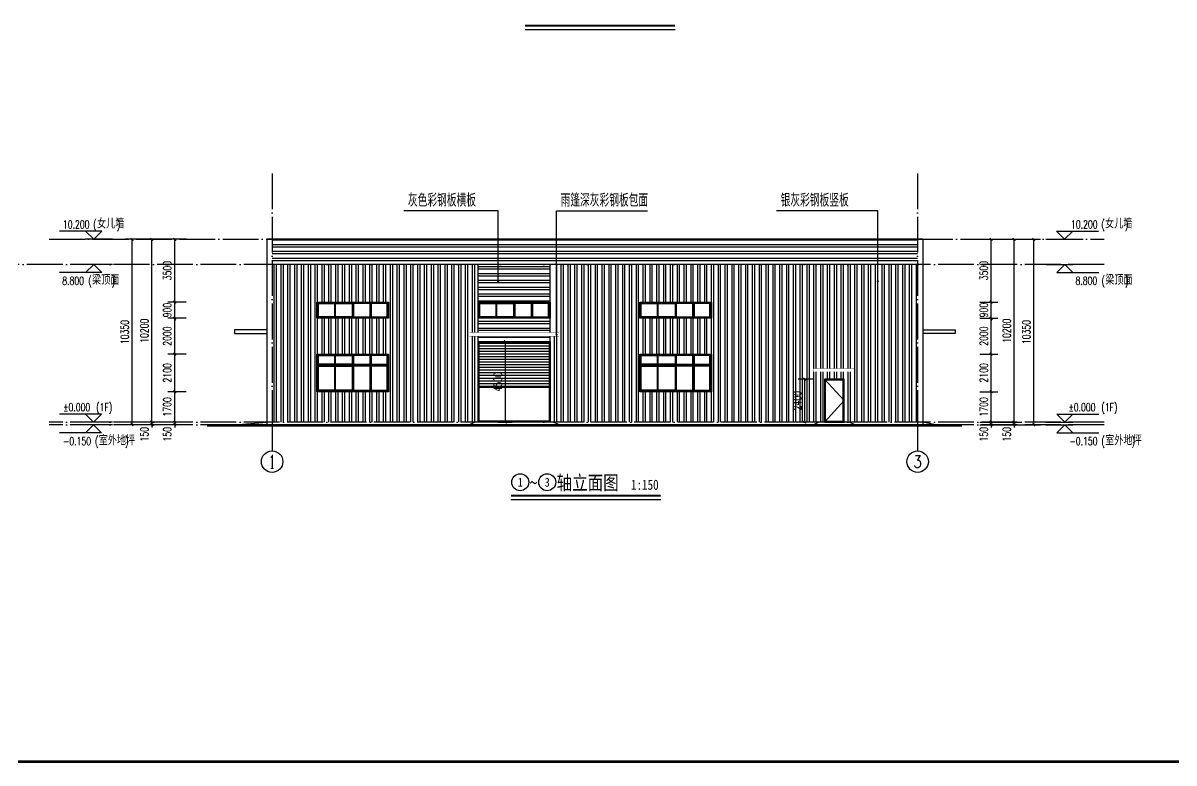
# Model space of a CAD drawing. Extents: x -275060 to -14507, y -783073 to -270523.
# Drawn here: x -180512 to -116320, y -751948 to -710670 of the extents above; entities that cross this region are included whole.
import ezdxf
from ezdxf.enums import TextEntityAlignment as Align

# ---------------------------------------------------------------- set-up
doc = ezdxf.new("R2010")
doc.units = 0
doc.header["$LTSCALE"] = 1000
doc.header["$MEASUREMENT"] = 0
doc.linetypes.add('DOTE', pattern=[2.42, 2, -0.2, 0.02, -0.2])
doc.layers.get('Defpoints').update_dxf_attribs({"color": 252})
for name, color, linetype in [('A-L-wall(建筑立面)', 2, 'Continuous'), ('AXIS', 3, 'Continuous'), ('DIM_ELEV', 3, 'Continuous'), ('DIM_LEAD', 3, 'Continuous'), ('DIM_SYMB', 3, 'Continuous'), ('DOTE', 1, 'Continuous'), ('PUB_DIM', 3, 'Continuous'), ('PUB_HATCH', 8, 'Continuous'), ('PUB_TAB', 7, 'Continuous'), ('STAIR', 2, 'Continuous'), ('WINDOW', 4, 'Continuous')]:
    doc.layers.add(name, color=color, linetype=linetype)
doc.layers.add('TK', color=252, linetype='Continuous', lineweight=13)
doc.styles.add('_TCH_AXIS', font='COMPLEX', dxfattribs={"bigfont": 'GBCBIG'})
doc.styles.add('_TCH_DIM', font='SIMPLEX', dxfattribs={"bigfont": 'GBCBIG'})
doc.styles.add('_TCH_DIM_T3', font='SIMPLEX', dxfattribs={"width": 0.705882, "bigfont": 'GBCBIG'})
doc.styles.add('仿宋体', font='', dxfattribs={"width": 0.8})
doc.styles.get('仿宋体').set_extended_font_data('SimSun')
doc.dimstyles.new('_TCH_ARCH&&150', dxfattribs={"dimtxt": 446.25, "dimasz": 150, "dimexe": 375, "dimexo": 450, "dimgap": 189.375, "dimtad": 1, "dimdec": 0, "dimzin": 0, "dimdsep": 46, "dimtxsty": '_TCH_DIM_T3', "dimblk": 'ARCHTICK', "dimcen": 0.09, "dimclrt": 7, "dimazin": 2, "dimtfac": 1, "dimtdec": 0, "dimtix": 1, "dimtmove": 2, "dimatfit": 3, "dimfxl": 0, "dimtolj": 1, "dimtzin": 0, "dimarcsym": 0})

# ---------------------------------------------------------------- blocks, each defined once
blk = doc.blocks.new('C1')
at = {"layer": 'WINDOW'}
for p, q in [((1000, 4950), (1000, 4150)), ((2000, 4950), (2000, 4150)), ((3000, 4950), (3000, 4150)), ((1000, 2050), (1000, 50)), ((2000, 2050), (2000, 50)), ((3000, 2050), (3000, 50)), ((3950, 1500), (50, 1500)), ((3950, 1450), (50, 1450))]:
    blk.add_line(p, q, dxfattribs=at)
for points in [[(4000, 4100), (0, 4100), (0, 5000), (4000, 5000)], [(3950, 4150), (50, 4150), (50, 4950), (3950, 4950)], [(80, 4920), (970, 4920), (970, 4180), (80, 4180)], [(1030, 4920), (1970, 4920), (1970, 4180), (1030, 4180)], [(2970, 4920), (2030, 4920), (2030, 4180), (2970, 4180)], [(3920, 4920), (3030, 4920), (3030, 4180), (3920, 4180)], [(4000, 0), (0, 0), (0, 2100), (4000, 2100)], [(3950, 50), (50, 50), (50, 2050), (3950, 2050)], [(80, 2020), (970, 2020), (970, 1530), (80, 1530)], [(1030, 2020), (1970, 2020), (1970, 1530), (1030, 1530)], [(2970, 2020), (2030, 2020), (2030, 1530), (2970, 1530)], [(3920, 2020), (3030, 2020), (3030, 1530), (3920, 1530)], [(80, 1420), (970, 1420), (970, 80), (80, 80)], [(1030, 1420), (1970, 1420), (1970, 80), (1030, 80)], [(2970, 1420), (2030, 1420), (2030, 80), (2970, 80)], [(3920, 1420), (3030, 1420), (3030, 80), (3920, 80)]]:
    blk.add_lwpolyline(points, close=True, dxfattribs=at)
blk = doc.blocks.new('_ArchTick')
at = {"color": 0, "linetype": 'ByBlock', "const_width": 0.4}
blk.add_lwpolyline([(-0.5, -0.5), (0.5, 0.5)], dxfattribs=at)
blk = doc.blocks.new('*D471')
at = {"layer": 'Defpoints', "color": 0, "transparency": 16777216}
for p in [(-3870, 4650), (-2993, 4650), (-3870, 150)]:
    blk.add_point(p, dxfattribs=at)
at = {"layer": 'PUB_DIM', "color": 0, "lineweight": -2, "transparency": 16777216}
for p, q in [((-3420, 4650), (-2618, 4650)), ((-2993, 150), (-2993, 4650)), ((-3420, 150), (-2618, 150))]:
    blk.add_line(p, q, dxfattribs=at)
at = {"layer": 'PUB_DIM', "color": 0, "lineweight": -2, "transparency": 16777216, "xscale": 150, "yscale": 150, "zscale": 150}
for p, rotation in [((-2993, 4650), 90), ((-2993, 150), 270)]:
    blk.add_blockref('_ArchTick', p, dxfattribs=dict(at, rotation=rotation))
at = {"layer": 'PUB_DIM', "color": 7, "transparency": 16777216, "insert": (-3405, 2400), "char_height": 446.2, "attachment_point": 5, "rotation": 90, "style": '_TCH_DIM_T3'}
blk.add_mtext('\\A1;4500', dxfattribs=at)
blk = doc.blocks.new('TK-A0')
at = {"layer": 'TK'}
blk.add_line((25, 10), (1179, 10), dxfattribs=at)
at = {"layer": 'TK', "const_width": 1}
blk.add_lwpolyline([(25, 831), (1179, 831), (1179, 10), (25, 10)], close=True, dxfattribs=at)
blk = doc.blocks.new('*D273')
at = {"layer": 'Defpoints', "color": 0, "transparency": 16777216}
for p in [(-136914, -730536), (-135979, -730536), (-135979, -732936)]:
    blk.add_point(p, dxfattribs=at)
at = {"layer": 'PUB_DIM', "color": 0, "lineweight": -2, "transparency": 16777216}
for p, q in [((-136429, -730536), (-137289, -730536)), ((-136914, -732936), (-136914, -730536)), ((-136429, -732936), (-137289, -732936))]:
    blk.add_line(p, q, dxfattribs=at)
at = {"layer": 'PUB_DIM', "color": 0, "lineweight": -2, "transparency": 16777216, "xscale": 150, "yscale": 150, "zscale": 150}
for p, rotation in [((-136914, -730536), 90), ((-136914, -732936), 270)]:
    blk.add_blockref('_ArchTick', p, dxfattribs=dict(at, rotation=rotation))
at = {"layer": 'PUB_DIM', "color": 7, "transparency": 16777216, "insert": (-137327, -731736), "char_height": 446.2, "attachment_point": 5, "rotation": 90, "style": '_TCH_DIM_T3'}
blk.add_mtext('\\A1;2400', dxfattribs=at)
blk = doc.blocks.new('*D274')
at = {"layer": 'Defpoints', "color": 0, "transparency": 16777216}
for p in [(-127603, -722736), (-126519, -722736), (-127603, -726236)]:
    blk.add_point(p, dxfattribs=at)
at = {"layer": 'PUB_DIM', "color": 0, "lineweight": -2, "transparency": 16777216}
for p, q in [((-127153, -722736), (-126144, -722736)), ((-126519, -726236), (-126519, -722736)), ((-127153, -726236), (-126144, -726236))]:
    blk.add_line(p, q, dxfattribs=at)
at = {"layer": 'PUB_DIM', "color": 0, "lineweight": -2, "transparency": 16777216, "xscale": 150, "yscale": 150, "zscale": 150}
for p, rotation in [((-126519, -722736), 90), ((-126519, -726236), 270)]:
    blk.add_blockref('_ArchTick', p, dxfattribs=dict(at, rotation=rotation))
at = {"layer": 'PUB_DIM', "color": 7, "transparency": 16777216, "insert": (-126931, -724486), "char_height": 446.2, "attachment_point": 5, "rotation": 90, "style": '_TCH_DIM_T3'}
blk.add_mtext('\\A1;3500', dxfattribs=at)
blk = doc.blocks.new('*D275')
at = {"layer": 'Defpoints', "color": 0, "transparency": 16777216}
for p in [(-127603, -726236), (-126519, -726236), (-127603, -727136)]:
    blk.add_point(p, dxfattribs=at)
at = {"layer": 'PUB_DIM', "color": 0, "lineweight": -2, "transparency": 16777216}
for p, q in [((-127153, -726236), (-126144, -726236)), ((-126519, -726236), (-126519, -726086)), ((-126519, -727136), (-126519, -726236)), ((-127153, -727136), (-126144, -727136)), ((-126519, -727136), (-126519, -727286))]:
    blk.add_line(p, q, dxfattribs=at)
at = {"layer": 'PUB_DIM', "color": 0, "lineweight": -2, "transparency": 16777216, "xscale": 150, "yscale": 150, "zscale": 150}
for p, rotation in [((-126519, -726236), 270), ((-126519, -727136), 90)]:
    blk.add_blockref('_ArchTick', p, dxfattribs=dict(at, rotation=rotation))
at = {"layer": 'PUB_DIM', "color": 7, "transparency": 16777216, "insert": (-126931, -726686), "char_height": 446.2, "attachment_point": 5, "rotation": 90, "style": '_TCH_DIM_T3'}
blk.add_mtext('\\A1;900', dxfattribs=at)
blk = doc.blocks.new('*D276')
at = {"layer": 'Defpoints', "color": 0, "transparency": 16777216}
for p in [(-127603, -727136), (-126519, -727136), (-127603, -729136)]:
    blk.add_point(p, dxfattribs=at)
at = {"layer": 'PUB_DIM', "color": 0, "lineweight": -2, "transparency": 16777216}
for p, q in [((-127153, -727136), (-126144, -727136)), ((-126519, -729136), (-126519, -727136)), ((-127153, -729136), (-126144, -729136))]:
    blk.add_line(p, q, dxfattribs=at)
at = {"layer": 'PUB_DIM', "color": 0, "lineweight": -2, "transparency": 16777216, "xscale": 150, "yscale": 150, "zscale": 150}
for p, rotation in [((-126519, -727136), 90), ((-126519, -729136), 270)]:
    blk.add_blockref('_ArchTick', p, dxfattribs=dict(at, rotation=rotation))
at = {"layer": 'PUB_DIM', "color": 7, "transparency": 16777216, "insert": (-126931, -728136), "char_height": 446.2, "attachment_point": 5, "rotation": 90, "style": '_TCH_DIM_T3'}
blk.add_mtext('\\A1;2000', dxfattribs=at)
blk = doc.blocks.new('*D277')
at = {"layer": 'Defpoints', "color": 0, "transparency": 16777216}
for p in [(-127603, -729136), (-126519, -729136), (-127603, -731236)]:
    blk.add_point(p, dxfattribs=at)
at = {"layer": 'PUB_DIM', "color": 0, "lineweight": -2, "transparency": 16777216}
for p, q in [((-127153, -729136), (-126144, -729136)), ((-126519, -731236), (-126519, -729136)), ((-127153, -731236), (-126144, -731236))]:
    blk.add_line(p, q, dxfattribs=at)
at = {"layer": 'PUB_DIM', "color": 0, "lineweight": -2, "transparency": 16777216, "xscale": 150, "yscale": 150, "zscale": 150}
for p, rotation in [((-126519, -729136), 90), ((-126519, -731236), 270)]:
    blk.add_blockref('_ArchTick', p, dxfattribs=dict(at, rotation=rotation))
at = {"layer": 'PUB_DIM', "color": 7, "transparency": 16777216, "insert": (-126931, -730186), "char_height": 446.2, "attachment_point": 5, "rotation": 90, "style": '_TCH_DIM_T3'}
blk.add_mtext('\\A1;2100', dxfattribs=at)
blk = doc.blocks.new('*D278')
at = {"layer": 'Defpoints', "color": 0, "transparency": 16777216}
for p in [(-127603, -731236), (-126519, -731236), (-127603, -732936)]:
    blk.add_point(p, dxfattribs=at)
at = {"layer": 'PUB_DIM', "color": 0, "lineweight": -2, "transparency": 16777216}
for p, q in [((-127153, -731236), (-126144, -731236)), ((-126519, -732936), (-126519, -731236)), ((-127153, -732936), (-126144, -732936))]:
    blk.add_line(p, q, dxfattribs=at)
at = {"layer": 'PUB_DIM', "color": 0, "lineweight": -2, "transparency": 16777216, "xscale": 150, "yscale": 150, "zscale": 150}
for p, rotation in [((-126519, -731236), 90), ((-126519, -732936), 270)]:
    blk.add_blockref('_ArchTick', p, dxfattribs=dict(at, rotation=rotation))
at = {"layer": 'PUB_DIM', "color": 7, "transparency": 16777216, "insert": (-126931, -732086), "char_height": 446.2, "attachment_point": 5, "rotation": 90, "style": '_TCH_DIM_T3'}
blk.add_mtext('\\A1;1700', dxfattribs=at)
blk = doc.blocks.new('*D279')
at = {"layer": 'Defpoints', "color": 0, "transparency": 16777216}
for p in [(-127603, -732936), (-126519, -732936), (-127603, -733086)]:
    blk.add_point(p, dxfattribs=at)
at = {"layer": 'PUB_DIM', "color": 0, "lineweight": -2, "transparency": 16777216}
for p, q in [((-127153, -732936), (-126144, -732936)), ((-126519, -732936), (-126519, -732786)), ((-126519, -733086), (-126519, -732936)), ((-127153, -733086), (-126144, -733086)), ((-126519, -733086), (-126519, -733236))]:
    blk.add_line(p, q, dxfattribs=at)
at = {"layer": 'PUB_DIM', "color": 0, "lineweight": -2, "transparency": 16777216, "xscale": 150, "yscale": 150, "zscale": 150}
for p, rotation in [((-126519, -732936), 270), ((-126519, -733086), 90)]:
    blk.add_blockref('_ArchTick', p, dxfattribs=dict(at, rotation=rotation))
at = {"layer": 'PUB_DIM', "color": 7, "transparency": 16777216, "insert": (-126931, -733611), "char_height": 446.2, "attachment_point": 5, "rotation": 90, "style": '_TCH_DIM_T3'}
blk.add_mtext('\\A1;150', dxfattribs=at)
blk = doc.blocks.new('*D280')
at = {"layer": 'Defpoints', "color": 0, "transparency": 16777216}
for p in [(-126685, -722736), (-124141, -722736), (-126685, -733086)]:
    blk.add_point(p, dxfattribs=at)
at = {"layer": 'PUB_DIM', "color": 0, "lineweight": -2, "transparency": 16777216}
for p, q in [((-126235, -722736), (-123766, -722736)), ((-124141, -733086), (-124141, -722736)), ((-126235, -733086), (-123766, -733086))]:
    blk.add_line(p, q, dxfattribs=at)
at = {"layer": 'PUB_DIM', "color": 0, "lineweight": -2, "transparency": 16777216, "xscale": 150, "yscale": 150, "zscale": 150}
for p, rotation in [((-124141, -722736), 90), ((-124141, -733086), 270)]:
    blk.add_blockref('_ArchTick', p, dxfattribs=dict(at, rotation=rotation))
at = {"layer": 'PUB_DIM', "color": 7, "transparency": 16777216, "insert": (-124553, -727911), "char_height": 446.2, "attachment_point": 5, "rotation": 90, "style": '_TCH_DIM_T3'}
blk.add_mtext('\\A1;10350', dxfattribs=at)
blk = doc.blocks.new('*D281')
at = {"layer": 'Defpoints', "color": 0, "transparency": 16777216}
for p in [(-126915, -732936), (-125239, -732936), (-126915, -733086)]:
    blk.add_point(p, dxfattribs=at)
at = {"layer": 'PUB_DIM', "color": 0, "lineweight": -2, "transparency": 16777216}
for p, q in [((-126465, -732936), (-124864, -732936)), ((-125239, -732936), (-125239, -732786)), ((-125239, -733086), (-125239, -732936)), ((-126465, -733086), (-124864, -733086)), ((-125239, -733086), (-125239, -733236))]:
    blk.add_line(p, q, dxfattribs=at)
at = {"layer": 'PUB_DIM', "color": 0, "lineweight": -2, "transparency": 16777216, "xscale": 150, "yscale": 150, "zscale": 150}
for p, rotation in [((-125239, -732936), 270), ((-125239, -733086), 90)]:
    blk.add_blockref('_ArchTick', p, dxfattribs=dict(at, rotation=rotation))
at = {"layer": 'PUB_DIM', "color": 7, "transparency": 16777216, "insert": (-125651, -733611), "char_height": 446.2, "attachment_point": 5, "rotation": 90, "style": '_TCH_DIM_T3'}
blk.add_mtext('\\A1;150', dxfattribs=at)
blk = doc.blocks.new('*D282')
at = {"layer": 'Defpoints', "color": 0, "transparency": 16777216}
for p in [(-126915, -722736), (-125239, -722736), (-126915, -732936)]:
    blk.add_point(p, dxfattribs=at)
at = {"layer": 'PUB_DIM', "color": 0, "lineweight": -2, "transparency": 16777216}
for p, q in [((-126465, -722736), (-124864, -722736)), ((-125239, -732936), (-125239, -722736)), ((-126465, -732936), (-124864, -732936))]:
    blk.add_line(p, q, dxfattribs=at)
at = {"layer": 'PUB_DIM', "color": 0, "lineweight": -2, "transparency": 16777216, "xscale": 150, "yscale": 150, "zscale": 150}
for p, rotation in [((-125239, -722736), 90), ((-125239, -732936), 270)]:
    blk.add_blockref('_ArchTick', p, dxfattribs=dict(at, rotation=rotation))
at = {"layer": 'PUB_DIM', "color": 7, "transparency": 16777216, "insert": (-125651, -727836), "char_height": 446.2, "attachment_point": 5, "rotation": 90, "style": '_TCH_DIM_T3'}
blk.add_mtext('\\A1;10200', dxfattribs=at)
blk = doc.blocks.new('*D283')
at = {"layer": 'Defpoints', "color": 0, "transparency": 16777216}
for p in [(-172052, -722736), (-170968, -722736), (-170968, -726236)]:
    blk.add_point(p, dxfattribs=at)
at = {"layer": 'PUB_DIM', "color": 0, "lineweight": -2, "transparency": 16777216}
for p, q in [((-171418, -722736), (-172427, -722736)), ((-172052, -726236), (-172052, -722736)), ((-171418, -726236), (-172427, -726236))]:
    blk.add_line(p, q, dxfattribs=at)
at = {"layer": 'PUB_DIM', "color": 0, "lineweight": -2, "transparency": 16777216, "xscale": 150, "yscale": 150, "zscale": 150}
for p, rotation in [((-172052, -722736), 90), ((-172052, -726236), 270)]:
    blk.add_blockref('_ArchTick', p, dxfattribs=dict(at, rotation=rotation))
at = {"layer": 'PUB_DIM', "color": 7, "transparency": 16777216, "insert": (-172464, -724486), "char_height": 446.2, "attachment_point": 5, "rotation": 90, "style": '_TCH_DIM_T3'}
blk.add_mtext('\\A1;3500', dxfattribs=at)
blk = doc.blocks.new('*D284')
at = {"layer": 'Defpoints', "color": 0, "transparency": 16777216}
for p in [(-172052, -726236), (-170968, -726236), (-170968, -727136)]:
    blk.add_point(p, dxfattribs=at)
at = {"layer": 'PUB_DIM', "color": 0, "lineweight": -2, "transparency": 16777216}
for p, q in [((-171418, -726236), (-172427, -726236)), ((-172052, -726236), (-172052, -726086)), ((-172052, -727136), (-172052, -726236)), ((-171418, -727136), (-172427, -727136)), ((-172052, -727136), (-172052, -727286))]:
    blk.add_line(p, q, dxfattribs=at)
at = {"layer": 'PUB_DIM', "color": 0, "lineweight": -2, "transparency": 16777216, "xscale": 150, "yscale": 150, "zscale": 150}
for p, rotation in [((-172052, -726236), 270), ((-172052, -727136), 90)]:
    blk.add_blockref('_ArchTick', p, dxfattribs=dict(at, rotation=rotation))
at = {"layer": 'PUB_DIM', "color": 7, "transparency": 16777216, "insert": (-172464, -726686), "char_height": 446.2, "attachment_point": 5, "rotation": 90, "style": '_TCH_DIM_T3'}
blk.add_mtext('\\A1;900', dxfattribs=at)
blk = doc.blocks.new('*D285')
at = {"layer": 'Defpoints', "color": 0, "transparency": 16777216}
for p in [(-172052, -727136), (-170968, -727136), (-170968, -729136)]:
    blk.add_point(p, dxfattribs=at)
at = {"layer": 'PUB_DIM', "color": 0, "lineweight": -2, "transparency": 16777216}
for p, q in [((-171418, -727136), (-172427, -727136)), ((-172052, -729136), (-172052, -727136)), ((-171418, -729136), (-172427, -729136))]:
    blk.add_line(p, q, dxfattribs=at)
at = {"layer": 'PUB_DIM', "color": 0, "lineweight": -2, "transparency": 16777216, "xscale": 150, "yscale": 150, "zscale": 150}
for p, rotation in [((-172052, -727136), 90), ((-172052, -729136), 270)]:
    blk.add_blockref('_ArchTick', p, dxfattribs=dict(at, rotation=rotation))
at = {"layer": 'PUB_DIM', "color": 7, "transparency": 16777216, "insert": (-172464, -728136), "char_height": 446.2, "attachment_point": 5, "rotation": 90, "style": '_TCH_DIM_T3'}
blk.add_mtext('\\A1;2000', dxfattribs=at)
blk = doc.blocks.new('*D286')
at = {"layer": 'Defpoints', "color": 0, "transparency": 16777216}
for p in [(-172052, -729136), (-170968, -729136), (-170968, -731236)]:
    blk.add_point(p, dxfattribs=at)
at = {"layer": 'PUB_DIM', "color": 0, "lineweight": -2, "transparency": 16777216}
for p, q in [((-171418, -729136), (-172427, -729136)), ((-172052, -731236), (-172052, -729136)), ((-171418, -731236), (-172427, -731236))]:
    blk.add_line(p, q, dxfattribs=at)
at = {"layer": 'PUB_DIM', "color": 0, "lineweight": -2, "transparency": 16777216, "xscale": 150, "yscale": 150, "zscale": 150}
for p, rotation in [((-172052, -729136), 90), ((-172052, -731236), 270)]:
    blk.add_blockref('_ArchTick', p, dxfattribs=dict(at, rotation=rotation))
at = {"layer": 'PUB_DIM', "color": 7, "transparency": 16777216, "insert": (-172464, -730186), "char_height": 446.2, "attachment_point": 5, "rotation": 90, "style": '_TCH_DIM_T3'}
blk.add_mtext('\\A1;2100', dxfattribs=at)
blk = doc.blocks.new('*D287')
at = {"layer": 'Defpoints', "color": 0, "transparency": 16777216}
for p in [(-172052, -731236), (-170968, -731236), (-170968, -732936)]:
    blk.add_point(p, dxfattribs=at)
at = {"layer": 'PUB_DIM', "color": 0, "lineweight": -2, "transparency": 16777216}
for p, q in [((-171418, -731236), (-172427, -731236)), ((-172052, -732936), (-172052, -731236)), ((-171418, -732936), (-172427, -732936))]:
    blk.add_line(p, q, dxfattribs=at)
at = {"layer": 'PUB_DIM', "color": 0, "lineweight": -2, "transparency": 16777216, "xscale": 150, "yscale": 150, "zscale": 150}
for p, rotation in [((-172052, -731236), 90), ((-172052, -732936), 270)]:
    blk.add_blockref('_ArchTick', p, dxfattribs=dict(at, rotation=rotation))
at = {"layer": 'PUB_DIM', "color": 7, "transparency": 16777216, "insert": (-172464, -732086), "char_height": 446.2, "attachment_point": 5, "rotation": 90, "style": '_TCH_DIM_T3'}
blk.add_mtext('\\A1;1700', dxfattribs=at)
blk = doc.blocks.new('*D288')
at = {"layer": 'Defpoints', "color": 0, "transparency": 16777216}
for p in [(-172052, -732936), (-170968, -732936), (-170968, -733086)]:
    blk.add_point(p, dxfattribs=at)
at = {"layer": 'PUB_DIM', "color": 0, "lineweight": -2, "transparency": 16777216}
for p, q in [((-171418, -732936), (-172427, -732936)), ((-172052, -732936), (-172052, -732786)), ((-172052, -733086), (-172052, -732936)), ((-171418, -733086), (-172427, -733086)), ((-172052, -733086), (-172052, -733236))]:
    blk.add_line(p, q, dxfattribs=at)
at = {"layer": 'PUB_DIM', "color": 0, "lineweight": -2, "transparency": 16777216, "xscale": 150, "yscale": 150, "zscale": 150}
for p, rotation in [((-172052, -732936), 270), ((-172052, -733086), 90)]:
    blk.add_blockref('_ArchTick', p, dxfattribs=dict(at, rotation=rotation))
at = {"layer": 'PUB_DIM', "color": 7, "transparency": 16777216, "insert": (-172464, -733611), "char_height": 446.2, "attachment_point": 5, "rotation": 90, "style": '_TCH_DIM_T3'}
blk.add_mtext('\\A1;150', dxfattribs=at)
blk = doc.blocks.new('*D289')
at = {"layer": 'Defpoints', "color": 0, "transparency": 16777216}
for p in [(-174430, -722736), (-171886, -722736), (-171886, -733086)]:
    blk.add_point(p, dxfattribs=at)
at = {"layer": 'PUB_DIM', "color": 0, "lineweight": -2, "transparency": 16777216}
for p, q in [((-172336, -722736), (-174805, -722736)), ((-174430, -733086), (-174430, -722736)), ((-172336, -733086), (-174805, -733086))]:
    blk.add_line(p, q, dxfattribs=at)
at = {"layer": 'PUB_DIM', "color": 0, "lineweight": -2, "transparency": 16777216, "xscale": 150, "yscale": 150, "zscale": 150}
for p, rotation in [((-174430, -722736), 90), ((-174430, -733086), 270)]:
    blk.add_blockref('_ArchTick', p, dxfattribs=dict(at, rotation=rotation))
at = {"layer": 'PUB_DIM', "color": 7, "transparency": 16777216, "insert": (-174842, -727911), "char_height": 446.2, "attachment_point": 5, "rotation": 90, "style": '_TCH_DIM_T3'}
blk.add_mtext('\\A1;10350', dxfattribs=at)
blk = doc.blocks.new('*D290')
at = {"layer": 'Defpoints', "color": 0, "transparency": 16777216}
for p in [(-173332, -732936), (-171656, -732936), (-171656, -733086)]:
    blk.add_point(p, dxfattribs=at)
at = {"layer": 'PUB_DIM', "color": 0, "lineweight": -2, "transparency": 16777216}
for p, q in [((-172106, -732936), (-173707, -732936)), ((-173332, -732936), (-173332, -732786)), ((-173332, -733086), (-173332, -732936)), ((-172106, -733086), (-173707, -733086)), ((-173332, -733086), (-173332, -733236))]:
    blk.add_line(p, q, dxfattribs=at)
at = {"layer": 'PUB_DIM', "color": 0, "lineweight": -2, "transparency": 16777216, "xscale": 150, "yscale": 150, "zscale": 150}
for p, rotation in [((-173332, -732936), 270), ((-173332, -733086), 90)]:
    blk.add_blockref('_ArchTick', p, dxfattribs=dict(at, rotation=rotation))
at = {"layer": 'PUB_DIM', "color": 7, "transparency": 16777216, "insert": (-173744, -733611), "char_height": 446.2, "attachment_point": 5, "rotation": 90, "style": '_TCH_DIM_T3'}
blk.add_mtext('\\A1;150', dxfattribs=at)
blk = doc.blocks.new('*D291')
at = {"layer": 'Defpoints', "color": 0, "transparency": 16777216}
for p in [(-173332, -722736), (-171656, -722736), (-171656, -732936)]:
    blk.add_point(p, dxfattribs=at)
at = {"layer": 'PUB_DIM', "color": 0, "lineweight": -2, "transparency": 16777216}
for p, q in [((-172106, -722736), (-173707, -722736)), ((-173332, -732936), (-173332, -722736)), ((-172106, -732936), (-173707, -732936))]:
    blk.add_line(p, q, dxfattribs=at)
at = {"layer": 'PUB_DIM', "color": 0, "lineweight": -2, "transparency": 16777216, "xscale": 150, "yscale": 150, "zscale": 150}
for p, rotation in [((-173332, -722736), 90), ((-173332, -732936), 270)]:
    blk.add_blockref('_ArchTick', p, dxfattribs=dict(at, rotation=rotation))
at = {"layer": 'PUB_DIM', "color": 7, "transparency": 16777216, "insert": (-173744, -727836), "char_height": 446.2, "attachment_point": 5, "rotation": 90, "style": '_TCH_DIM_T3'}
blk.add_mtext('\\A1;10200', dxfattribs=at)
blk = doc.blocks.new('M1')
at = {"layer": 'PUB_HATCH'}
h = blk.add_hatch(dxfattribs=at)
h.set_pattern_fill('_USER', color=256, scale=150, style=0, pattern_type=0)
h.set_pattern_definition([(180, (461751.49, 383876.83), (0, 150), [])])
h.paths.add_polyline_path([(-550, 4600), (-4450, 4600), (-4450, 2109.8), (-550, 2109.8)])
at = {"layer": 'STAIR', "const_width": 16}
blk.add_lwpolyline([(-5000, 5150), (-5000, 4950), (0, 4950), (0, 5150), (-5000, 5150)], dxfattribs=at)
at = {"layer": 'STAIR'}
blk.add_lwpolyline([(0, 0), (-300, 150), (-4700, 150), (-5000, 0)], dxfattribs=at)
at = {"layer": 'WINDOW'}
for p, q in [((-3500, 6800), (-3500, 6000)), ((-2500, 6800), (-2500, 6000)), ((-1500, 6800), (-1500, 6000)), ((-4450, 2109.8), (-550, 2109.8))]:
    blk.add_line(p, q, dxfattribs=at)
for points in [[(-500, 5950), (-4500, 5950), (-4500, 6850), (-500, 6850)], [(-550, 6000), (-4450, 6000), (-4450, 6800), (-550, 6800)], [(-4420, 6770), (-3530, 6770), (-3530, 6030), (-4420, 6030)], [(-3470, 6770), (-2530, 6770), (-2530, 6030), (-3470, 6030)], [(-1530, 6770), (-2470, 6770), (-2470, 6030), (-1530, 6030)], [(-580, 6770), (-1470, 6770), (-1470, 6030), (-580, 6030)], [(-500, 150), (-4500, 150), (-4500, 4650), (-500, 4650)], [(-550, 200), (-4450, 200), (-4450, 4600), (-550, 4600)]]:
    blk.add_lwpolyline(points, close=True, dxfattribs=at)
at = {"layer": 'PUB_DIM'}
dim = blk.add_aligned_dim(p1=(-3870, 150), p2=(-3870, 4650), distance=-877.4, dimstyle='_TCH_ARCH&&150', dxfattribs=at)
dim.commit()
dim.dimension.update_dxf_attribs({"geometry": '*D471', "text_midpoint": (-3405.1, 2400)})

msp = doc.modelspace()

# ---------------------------------------------------------------- hatches: boundary and pattern name
at = {"layer": 'PUB_HATCH'}
h = msp.add_hatch(dxfattribs=at)
h.set_pattern_fill('ANSI32,_O', color=256, scale=80, angle=135)
h.set_pattern_definition([(180, (-813192.5, 104760.5), (-3e-14, -381), []), (180, (-813319.5, 104887.5), (-3e-14, -381), [])])
h.paths.add_polyline_path([(-154009.8, -722736.1), (-166619.1, -722736.1), (-166619.1, -724136.1), (-154009.8, -724136.1)])
h.paths.add_polyline_path([(-150755.9, -722736.1), (-154009.8, -722736.1), (-154009.8, -724136.1), (-150755.9, -724136.1)])
h.paths.add_polyline_path([(-132840.9, -722736.1), (-150755.9, -722736.1), (-150755.9, -724136.1), (-132840.9, -724136.1)])
h.paths.add_polyline_path([(-130619.1, -722736.1), (-132840.9, -722736.1), (-132840.9, -724136.1), (-130619.1, -724136.1)])
h = msp.add_hatch(dxfattribs=at)
h.set_pattern_fill('ANSI32,_O', color=256, scale=80, angle=45)
h.set_pattern_definition([(90, (0, 0), (-381, 3e-14), []), (90, (127, 127), (-381, 3e-14), [])])
h.paths.add_polyline_path([(-155119.1, -724136.1), (-166619.1, -724136.1), (-166619.1, -732853.6), (-166619.1, -732936.1), (-155119.1, -732936.1), (-155119.1, -728436.1), (-155119.1, -728136.1), (-155619.1, -728136.1), (-155619.1, -727936.1), (-155119.1, -727936.1)])
h.paths.add_polyline_path([(-160119.1, -727136.1), (-164119.1, -727136.1), (-164119.1, -726236.1), (-160119.1, -726236.1)], flags=16)
h.paths.add_polyline_path([(-160169.1, -727086.1), (-164069.1, -727086.1), (-164069.1, -726286.1), (-160169.1, -726286.1)], flags=0)
h.paths.add_polyline_path([(-160199.1, -727056.1), (-161119.1, -727056.1), (-161119.1, -726316.1), (-161149.1, -726316.1), (-161149.1, -727056.1), (-162119.1, -727056.1), (-162119.1, -726316.1), (-162149.1, -726316.1), (-162149.1, -727056.1), (-163119.1, -727056.1), (-163119.1, -726316.1), (-163149.1, -726316.1), (-163149.1, -727056.1), (-164039.1, -727056.1), (-164039.1, -726316.1), (-163119.1, -726316.1), (-163119.1, -727056.1), (-163089.1, -727056.1), (-163089.1, -726316.1), (-162119.1, -726316.1), (-162119.1, -727056.1), (-162089.1, -727056.1), (-162089.1, -726316.1), (-161119.1, -726316.1), (-161119.1, -727056.1), (-161089.1, -727056.1), (-161089.1, -726316.1), (-160199.1, -726316.1)], flags=0)
h.paths.add_polyline_path([(-160119.1, -729136.1), (-160119.1, -731236.1), (-164119.1, -731236.1), (-164119.1, -729136.1)], flags=16)
h.paths.add_polyline_path([(-160169.1, -729186.1), (-160169.1, -731186.1), (-164069.1, -731186.1), (-164069.1, -729186.1)], flags=0)
h.paths.add_polyline_path([(-160199.1, -729216.1), (-160199.1, -729736.1), (-161119.1, -729736.1), (-161119.1, -729786.1), (-160199.1, -729786.1), (-160199.1, -731156.1), (-161119.1, -731156.1), (-161119.1, -729816.1), (-161149.1, -729816.1), (-161149.1, -731156.1), (-162119.1, -731156.1), (-162119.1, -729816.1), (-162149.1, -729816.1), (-162149.1, -731156.1), (-163119.1, -731156.1), (-163119.1, -729816.1), (-163149.1, -729816.1), (-163149.1, -731156.1), (-164039.1, -731156.1), (-164039.1, -729786.1), (-163119.1, -729786.1), (-163119.1, -729736.1), (-164039.1, -729736.1), (-164039.1, -729216.1), (-163119.1, -729216.1), (-163119.1, -729706.1), (-163089.1, -729706.1), (-163089.1, -729216.1), (-162119.1, -729216.1), (-162119.1, -729706.1), (-162089.1, -729706.1), (-162089.1, -729216.1), (-161119.1, -729216.1), (-161119.1, -729706.1), (-161089.1, -729706.1), (-161089.1, -729216.1)], flags=0)
h.paths.add_polyline_path([(-130619.1, -724136.1), (-132840.9, -724136.1), (-132840.9, -725044.5, -1), (-132840.9, -725104.5, -1), (-132840.9, -725044.5), (-132840.9, -724136.1), (-150755.9, -724136.1), (-150755.9, -727936.1), (-150619.1, -727936.1), (-150619.1, -728136.1), (-151119.1, -728136.1), (-151119.1, -728436.1), (-151119.1, -732936.1), (-150919.1, -732936.1), (-135819.1, -732936.1), (-135819.1, -730536.1), (-134719.1, -730536.1), (-134719.1, -732936.1), (-134419.1, -732936.1), (-130619.1, -732936.1), (-130619.1, -732429.8)])
h.paths.add_polyline_path([(-146119.1, -729136.1), (-142119.1, -729136.1), (-142119.1, -731236.1), (-146119.1, -731236.1)], flags=16)
h.paths.add_polyline_path([(-146069.1, -729186.1), (-142169.1, -729186.1), (-142169.1, -731186.1), (-146069.1, -731186.1)], flags=0)
h.paths.add_polyline_path([(-146039.1, -729216.1), (-145119.1, -729216.1), (-145119.1, -729706.1), (-145089.1, -729706.1), (-145089.1, -729216.1), (-144119.1, -729216.1), (-144119.1, -729706.1), (-144089.1, -729706.1), (-144089.1, -729216.1), (-143119.1, -729216.1), (-143119.1, -729706.1), (-143089.1, -729706.1), (-143089.1, -729216.1), (-142199.1, -729216.1), (-142199.1, -729736.1), (-143119.1, -729736.1), (-143119.1, -729786.1), (-142199.1, -729786.1), (-142199.1, -731156.1), (-143119.1, -731156.1), (-143119.1, -729816.1), (-143149.1, -729816.1), (-143149.1, -731156.1), (-144119.1, -731156.1), (-144119.1, -729816.1), (-144149.1, -729816.1), (-144149.1, -731156.1), (-145119.1, -731156.1), (-145119.1, -729816.1), (-145149.1, -729816.1), (-145149.1, -731156.1), (-146039.1, -731156.1), (-146039.1, -729786.1), (-145119.1, -729786.1), (-145119.1, -729736.1), (-146039.1, -729736.1)], flags=0)
h.paths.add_polyline_path([(-146119.1, -727136.1), (-146119.1, -726236.1), (-142119.1, -726236.1), (-142119.1, -727136.1)], flags=16)
h.paths.add_polyline_path([(-146069.1, -727086.1), (-146069.1, -726286.1), (-142169.1, -726286.1), (-142169.1, -727086.1)], flags=0)
h.paths.add_polyline_path([(-146039.1, -727056.1), (-146039.1, -726316.1), (-145119.1, -726316.1), (-145119.1, -727056.1), (-145089.1, -727056.1), (-145089.1, -726316.1), (-144119.1, -726316.1), (-144119.1, -727056.1), (-144089.1, -727056.1), (-144089.1, -726316.1), (-143119.1, -726316.1), (-143119.1, -727056.1), (-143089.1, -727056.1), (-143089.1, -726316.1), (-142199.1, -726316.1), (-142199.1, -727056.1), (-143119.1, -727056.1), (-143119.1, -726316.1), (-143149.1, -726316.1), (-143149.1, -727056.1), (-144119.1, -727056.1), (-144119.1, -726316.1), (-144149.1, -726316.1), (-144149.1, -727056.1), (-145119.1, -727056.1), (-145119.1, -726316.1), (-145149.1, -726316.1), (-145149.1, -727056.1)], flags=0)
h.paths.add_polyline_path([(-136419.1, -729936.1), (-134119.1, -729936.1), (-134119.1, -730136.1), (-136419.1, -730136.1)], flags=16)
h.paths.add_polyline_path([(-137661.4, -732402.6), (-137661.4, -731069.5), (-136992, -731069.5), (-136992, -732402.6)], flags=24)
h = msp.add_hatch(dxfattribs=at)
h.set_pattern_fill('ANSI32,_O', color=256, scale=80, angle=135)
h.set_pattern_definition([(180, (-918000.24, 1040.5), (-3e-14, -381), []), (180, (-918127.24, 1167.5), (-3e-14, -381), [])])
h.paths.add_polyline_path([(-151119.1, -724136.1), (-155119.1, -724136.1), (-155119.1, -726236.1), (-151119.1, -726236.1)])
h.paths.add_polyline_path([(-151119.1, -727136.1), (-155119.1, -727136.1), (-155119.1, -727936.1), (-151119.1, -727936.1)])
h.paths.add_polyline_path([(-151119.1, -728136.1), (-155119.1, -728136.1), (-155119.1, -728436.1), (-151119.1, -728436.1)])

# ---------------------------------------------------------------- linework, layer by layer
msp.add_line((-168719.1, -733086.1), (-166919.1, -732936.1))
at = {"layer": 'A-L-wall(建筑立面)'}
for p, q in [((-130319.1, -722736.1), (-166919.1, -722736.1)), ((-166919.1, -722736.1), (-166919.1, -733136.1)), ((-130319.1, -722736.1), (-130319.1, -733136.1)), ((-128137.1, -733086.1), (-170256.5, -733086.1))]:
    msp.add_line(p, q, dxfattribs=at)
at = {"layer": 'A-L-wall(建筑立面)', "color": 0}
msp.add_line((-129619.1, -733086.1), (-130319.1, -732936.1), dxfattribs=at)
at = {"layer": 'A-L-wall(建筑立面)', "const_width": 100}
msp.add_lwpolyline([(-128137.1, -733136.1), (-170256.5, -733136.1)], dxfattribs=at)
at = {"layer": 'AXIS'}
for p, q in [((-166619.1, -732429.8), (-166619.1, -734537.5)), ((-130619.1, -732429.8), (-130619.1, -734537.5))]:
    msp.add_line(p, q, dxfattribs=at)
for centre in [(-166619.1, -735137.5), (-130619.1, -735137.5)]:
    msp.add_circle(centre, 600, dxfattribs=at)
at = {"layer": 'DIM_ELEV'}
for p, q in [((-176121.6, -722286.1), (-178469.1, -722286.1)), ((-176571.6, -722736.1), (-177021.6, -722286.1)), ((-175521.6, -722736.1), (-177021.6, -722736.1)), ((-176571.6, -722736.1), (-176121.6, -722286.1)), ((-123468.4, -722736.1), (-121968.4, -722736.1)), ((-122418.4, -722736.1), (-122868.4, -722286.1)), ((-122868.4, -722286.1), (-120520.9, -722286.1)), ((-122418.4, -722736.1), (-121968.4, -722286.1)), ((-176121.6, -724586.1), (-178469.1, -724586.1)), ((-176571.6, -724136.1), (-177021.6, -724586.1)), ((-175521.6, -724136.1), (-177021.6, -724136.1)), ((-176571.6, -724136.1), (-176121.6, -724586.1)), ((-123455.6, -724136.1), (-121955.6, -724136.1)), ((-122405.6, -724136.1), (-122855.6, -724586.1)), ((-122855.6, -724586.1), (-120508.1, -724586.1)), ((-122405.6, -724136.1), (-121955.6, -724586.1)), ((-176127.1, -732486.1), (-178474.6, -732486.1)), ((-176577.1, -732936.1), (-177027.1, -732486.1)), ((-175527.1, -732936.1), (-177027.1, -732936.1)), ((-176577.1, -732936.1), (-176127.1, -732486.1)), ((-123462.9, -732936.1), (-121962.9, -732936.1)), ((-122412.9, -732936.1), (-122862.9, -732486.1)), ((-122862.9, -732486.1), (-120515.4, -732486.1)), ((-122412.9, -732936.1), (-121962.9, -732486.1)), ((-176127.1, -733536.1), (-178474.6, -733536.1)), ((-176577.1, -733086.1), (-177027.1, -733536.1)), ((-175527.1, -733086.1), (-177027.1, -733086.1)), ((-176577.1, -733086.1), (-176127.1, -733536.1)), ((-123462.9, -733086.1), (-121962.9, -733086.1)), ((-122412.9, -733086.1), (-122862.9, -733536.1)), ((-122862.9, -733536.1), (-120515.4, -733536.1)), ((-122412.9, -733086.1), (-121962.9, -733536.1))]:
    msp.add_line(p, q, dxfattribs=at)
at = {"layer": 'DIM_LEAD'}
for p, q in [((-154009.8, -721141.6), (-159272.5, -721141.6)), ((-154009.8, -725074.5), (-154009.8, -721141.6)), ((-150755.9, -728065.8), (-150755.9, -721141.6)), ((-150755.9, -721141.6), (-145676.2, -721141.6)), ((-132840.9, -721141.6), (-138482, -721141.6)), ((-132840.9, -725074.5), (-132840.9, -721141.6))]:
    msp.add_line(p, q, dxfattribs=at)
at = {"layer": 'DIM_LEAD', "const_width": 60}
for points in [[(-154009.8, -725104.5, 1), (-154009.8, -725044.5, 1)], [(-132840.9, -725104.5, 1), (-132840.9, -725044.5, 1)], [(-150755.9, -728095.8, 1), (-150755.9, -728035.8, 1)]]:
    msp.add_lwpolyline(points, format="xyb", close=True, dxfattribs=at)
at = {"layer": 'DIM_SYMB', "const_width": 105}
for points in [[(-152511, -710818), (-144147.5, -710818)], [(-153305, -737039.5), (-144941.5, -737039.5)]]:
    msp.add_lwpolyline(points, dxfattribs=at)
at = {"layer": 'DIM_SYMB'}
for points in [[(-152511, -711028), (-144147.5, -711028)], [(-153305, -737249.5), (-144941.5, -737249.5)]]:
    msp.add_lwpolyline(points, dxfattribs=at)
at = {"layer": 'DIM_SYMB', "color": 7}
for centre in [(-152780, -736289.9), (-151276.3, -736289.9)]:
    msp.add_circle(centre, 472.5, dxfattribs=at)
at = {"layer": 'DOTE', "color": 252, "linetype": 'DOTE'}
for p, q in [((-166619.1, -719056.5), (-166619.1, -732853.6)), ((-130619.1, -719056.5), (-130619.1, -732853.6)), ((-179053.4, -722736.1), (-120219.3, -722736.1)), ((-120219.3, -724136.1), (-181079.1, -724136.1)), ((-120219.3, -732936.1), (-179053.4, -732936.1)), ((-120219.3, -733086.1), (-179053.4, -733086.1))]:
    msp.add_line(p, q, dxfattribs=at)
at = {"layer": 'PUB_HATCH'}
msp.add_lwpolyline([(-135819.1, -730536.1), (-134719.1, -731736.1), (-135819.1, -732936.1)], dxfattribs=at)
at = {"layer": 'PUB_TAB'}
for p, q in [((-130319.1, -724136.1), (-166919.1, -724136.1)), ((-155119.1, -727936.1), (-155119.1, -724136.1)), ((-151119.1, -727936.1), (-151119.1, -724136.1)), ((-155119.1, -728436.1), (-155119.1, -728136.1)), ((-151119.1, -728436.1), (-151119.1, -728136.1))]:
    msp.add_line(p, q, dxfattribs=at)
for points in [[(-166919.1, -727786.1), (-168719.1, -727786.1), (-168719.1, -727986.1), (-166919.1, -727986.1)], [(-130319.1, -727786.1), (-128519.1, -727786.1), (-128519.1, -727986.1), (-130319.1, -727986.1)]]:
    msp.add_lwpolyline(points, dxfattribs=at)
at = {"layer": 'STAIR', "const_width": 15}
msp.add_lwpolyline([(-134119.1, -729936.1), (-134119.1, -730136.1), (-136419.1, -730136.1), (-136419.1, -729936.1), (-134119.1, -729936.1)], dxfattribs=at)
at = {"layer": 'STAIR'}
msp.add_lwpolyline([(-134119.1, -733086.1), (-134419.1, -732936.1), (-136119.1, -732936.1), (-136419.1, -733086.1)], dxfattribs=at)
at = {"layer": 'WINDOW'}
for points in [[(-135819.1, -732936.1), (-134719.1, -732936.1), (-134719.1, -730536.1), (-135819.1, -730536.1)], [(-135769.1, -732886.1), (-134769.1, -732886.1), (-134769.1, -730586.1), (-135769.1, -730586.1)]]:
    msp.add_lwpolyline(points, close=True, dxfattribs=at)

# ---------------------------------------------------------------- block references
for name, p in [('C1', (-164119.1, -731236.1)), ('M1', (-150619.1, -733086.1)), ('C1', (-146119.1, -731236.1))]:
    msp.add_blockref(name, p)
at = {"layer": 'TK', "xscale": 150, "yscale": 150, "zscale": 150}
msp.add_blockref('TK-A0', (-192857.2, -753372.7), dxfattribs=at)

# ---------------------------------------------------------------- texts
at = {"layer": 'AXIS', "color": 7, "style": '_TCH_AXIS'}
for s, height, p, p2 in [('1', 772.1, (-166784.6, -735523.5), (-166453.7, -735523.5)), ('3', 698.9, (-130852.1, -735487), (-130386.1, -735487))]:
    msp.add_text(s, height=height, dxfattribs=at).set_placement(p, p2, align=Align.FIT)
at = {"layer": 'DIM_ELEV', "color": 7, "style": '_TCH_DIM', "width": 0.705882}
for s, height, p in [('10.200', 446.25, (-178289.1, -722128.6)), ('(', 446.2, (-176594.1, -722128.6)), (')', 446.2, (-175278.2, -722128.6)), ('10.200', 446.25, (-122065.9, -722128.6)), ('(', 446.2, (-120370.9, -722128.6)), (')', 446.2, (-119055.1, -722128.6)), ('8.800', 446.25, (-178325.1, -725268.6)), ('(', 446.2, (-176870.1, -725268.6)), (')', 446.2, (-175554.2, -725268.6)), ('8.800', 446.25, (-121813.1, -725268.6)), ('(', 446.2, (-120358.1, -725268.6)), (')', 446.2, (-119042.3, -725268.6)), ('%%P0.000', 446.25, (-178272.1, -732328.6)), ('(1F)', 446.25, (-176427.1, -732328.6)), ('%%P0.000', 446.25, (-122210.4, -732328.6)), ('(1F)', 446.25, (-120365.4, -732328.6)), ('(', 446.2, (-176496.1, -734218.6)), (')', 446.2, (-174811.6, -734218.6)), ('(', 446.2, (-120365.4, -734218.6)), (')', 446.2, (-118681, -734218.6)), ('-0.150', 446.25, (-178281.1, -734218.6)), ('-0.150', 446.25, (-122150.4, -734218.6))]:
    msp.add_text(s, height=height, dxfattribs=at).set_placement(p)
at = {"layer": 'DIM_ELEV', "color": 7, "style": '_TCH_DIM'}
for s, p in [('女儿墙', (-176384.1, -722128.6)), ('女儿墙', (-120160.9, -722128.6)), ('梁顶面', (-176660.1, -725268.6)), ('梁顶面', (-120148.1, -725268.6)), ('室外地坪', (-176286.1, -734218.6)), ('室外地坪', (-120155.4, -734218.6))]:
    msp.add_text(s, height=506.38, dxfattribs=at).set_placement(p)
at = {"layer": 'DIM_LEAD', "color": 7, "style": '_TCH_DIM'}
for s, p in [('灰色彩钢板横板', (-159047.5, -720916.6)), ('雨篷深灰彩钢板包面', (-150528.9, -720916.6)), ('银灰彩钢板竖板', (-138257, -720916.6))]:
    msp.add_text(s, height=723.4, dxfattribs=at).set_placement(p)
at = {"layer": 'DIM_SYMB', "color": 7, "style": '仿宋体'}
for s, height, width, p, p2 in [('1', 488.7, 1.028736, (-152923.8, -736534.2), (-152636.2, -736534.2)), ('3', 489.4, 1.022857, (-151419.5, -736534.6), (-151133.1, -736534.6))]:
    msp.add_text(s, height=height, dxfattribs=dict(at, width=width)).set_placement(p, p2, align=Align.FIT)
at = {"layer": 'DIM_SYMB', "color": 7, "style": '仿宋体', "width": 0.8}
for s, height, p in [('~', 793, (-152255, -736709.9)), ('轴立面图', 793.04, (-150751.3, -736709.9)), ('1:150', 566.46, (-146605.4, -736709.9))]:
    msp.add_text(s, height=height, dxfattribs=at).set_placement(p)

# ---------------------------------------------------------------- dimensions: what is measured, and where the dimension line sits
at = {"layer": 'PUB_DIM'}
for p1, p2, distance, picture, middle in [((-171885.7, -733086.1), (-171885.7, -722736.1), 2543.9, '*D289', (-174842.2, -727911.1)), ((-171656, -732936.1), (-171656, -722736.1), 1676, '*D291', (-173744.5, -727836.1)), ((-170967.8, -726236.1), (-170967.8, -722736.1), 1083.9, '*D283', (-172464.2, -724486.1)), ((-127602.7, -726236.1), (-127602.7, -722736.1), -1083.9, '*D274', (-126931.3, -724486.1)), ((-126914.5, -732936.1), (-126914.5, -722736.1), -1676, '*D282', (-125651, -727836.1)), ((-126684.8, -733086.1), (-126684.8, -722736.1), -2543.9, '*D280', (-124553.3, -727911.1)), ((-170967.8, -727136.1), (-170967.8, -726236.1), 1083.9, '*D284', (-172464.2, -726686.1)), ((-127602.7, -727136.1), (-127602.7, -726236.1), -1083.9, '*D275', (-126931.3, -726686.1)), ((-170967.8, -729136.1), (-170967.8, -727136.1), 1083.9, '*D285', (-172464.2, -728136.1)), ((-127602.7, -729136.1), (-127602.7, -727136.1), -1083.9, '*D276', (-126931.3, -728136.1)), ((-170967.8, -731236.1), (-170967.8, -729136.1), 1083.9, '*D286', (-172464.2, -730186.1)), ((-127602.7, -731236.1), (-127602.7, -729136.1), -1083.9, '*D277', (-126931.3, -730186.1)), ((-135979.1, -732936.1), (-135979.1, -730536.1), 935.1, '*D273', (-137326.7, -731736.1)), ((-170967.8, -732936.1), (-170967.8, -731236.1), 1083.9, '*D287', (-172464.2, -732086.1)), ((-127602.7, -732936.1), (-127602.7, -731236.1), -1083.9, '*D278', (-126931.3, -732086.1))]:
    dim = msp.add_aligned_dim(p1=p1, p2=p2, distance=distance, dimstyle='_TCH_ARCH&&150', dxfattribs=at)
    dim.commit()
    dim.dimension.update_dxf_attribs({"geometry": picture, "text_midpoint": middle})
for base, p1, p2, picture, middle in [((-173332, -732936.1), (-171656, -733086.1), (-171656, -732936.1), '*D290', (-173744.5, -733611.1)), ((-172051.7, -732936.1), (-170967.8, -733086.1), (-170967.8, -732936.1), '*D288', (-172464.2, -733611.1)), ((-126518.8, -732936.1), (-127602.7, -733086.1), (-127602.7, -732936.1), '*D279', (-126931.3, -733611.1)), ((-125238.5, -732936.1), (-126914.5, -733086.1), (-126914.5, -732936.1), '*D281', (-125651, -733611.1))]:
    dim = msp.add_linear_dim(base=base, p1=p1, p2=p2, angle=90, dimstyle='_TCH_ARCH&&150', dxfattribs=at)
    dim.commit()
    dim.dimension.update_dxf_attribs({"geometry": picture, "text_midpoint": middle, "dimtype": 129})

doc.saveas('drawing.dxf')
